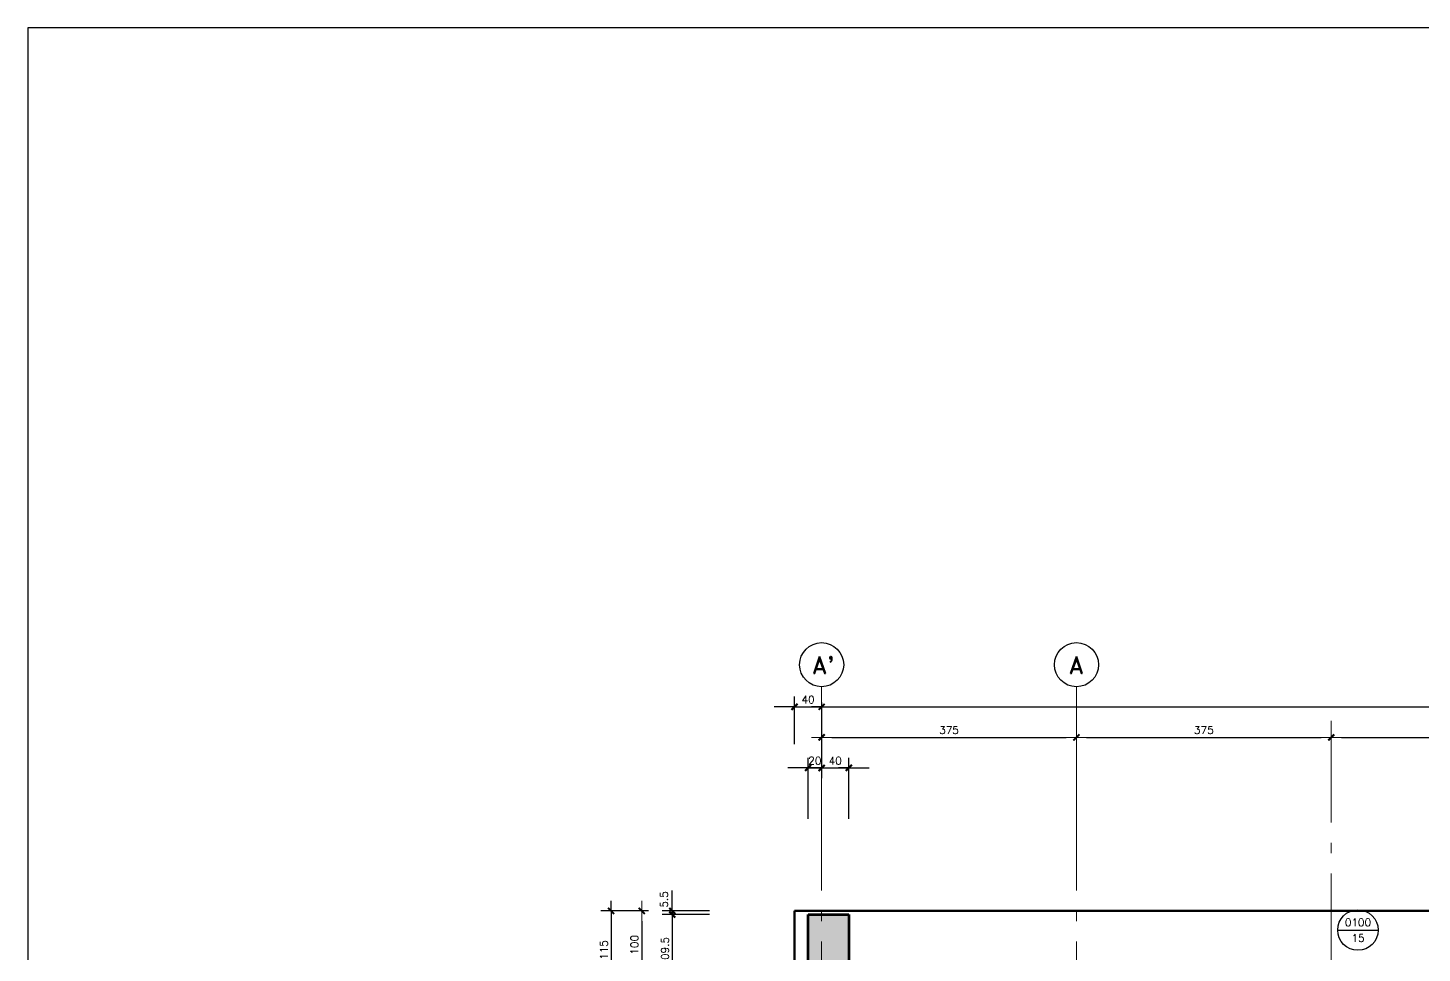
# Model space of a CAD drawing. Extents: x -58 to 5689, y 67 to 4123.
# Drawn here: x -58 to 1994, y 2761 to 4123 of the extents above; entities that cross this region are included whole.
import ezdxf
from ezdxf.enums import TextEntityAlignment as Align

# ---------------------------------------------------------------- set-up
doc = ezdxf.new("R2010")
doc.units = 0
doc.header["$LTSCALE"] = 30
doc.header["$MEASUREMENT"] = 0
doc.linetypes.add('EJES', pattern=[12.5, 10, -1, 0.5, -1])
doc.layers.get('0').update_dxf_attribs({"linetype": 'CONTINUOUS'})
for name, color, linetype in [('RLA-FORMATO', 7, 'CONTINUOUS'), ('RLE-COTAS1', 2, 'CONTINUOUS'), ('RLE-LOSAS', 3, 'CONTINUOUS')]:
    doc.layers.add(name, color=color, linetype=linetype)
for name, color, linetype, lineweight in [('RLE-COTAS', 2, 'CONTINUOUS', 9), ('RLE-EJE', 3, 'CONTINUOUS', 25), ('RLE-EJES', 1, 'EJES', 15), ('RLE-LOSA', 90, 'CONTINUOUS', 15), ('RLE-MURO', 170, 'CONTINUOUS', 25), ('RLE-SOLID', 252, 'CONTINUOUS', 15)]:
    doc.layers.add(name, color=color, linetype=linetype, lineweight=lineweight)
doc.styles.add('ROMAND', font='romand', dxfattribs={"height": 31.5})
doc.styles.add('ROMANS', font='romans.shx', dxfattribs={"height": 11.25})
doc.dimstyles.new('ING-50', dxfattribs={"dimscale": 50, "dimtxt": 0.27, "dimasz": 0.3, "dimexe": 0, "dimexo": 0, "dimgap": 0.1, "dimtad": 1, "dimdec": 1, "dimzin": 12, "dimdsep": 46, "dimtxsty": 'ROMANS', "dimblk": 'TICK1', "dimblk1": 'TICK1', "dimblk2": 'TICK1', "dimcen": 0.09, "dimclrd": 2, "dimclre": 1, "dimclrt": 3, "dimadec": 0, "dimazin": 0, "dimtfac": 1, "dimtdec": 0, "dimtix": 1, "dimtmove": 2, "dimatfit": 3, "dimldrblk": 'TICK1', "dimfxl": 0, "dimfxlon": 1, "dimtolj": 1, "dimtzin": 0, "dimarcsym": 0})

# ---------------------------------------------------------------- blocks, each defined once
blk = doc.blocks.new('TICK1')
at = {"color": 2}
for points in [[(0, 0), (-1, 0)], [(0, 0), (1, 0)]]:
    blk.add_lwpolyline(points, dxfattribs=at)
at = {"color": 2, "const_width": 0.2}
blk.add_lwpolyline([(-0.3, -0.3), (0.3, 0.3)], dxfattribs=at)
blk = doc.blocks.new('*D43')
at = {"layer": 'RLE-COTAS', "color": 2, "lineweight": -2, "transparency": 16777216}
blk.add_line((1125.2, 3123.4), (4242.7, 3123.4), dxfattribs=at)
at = {"layer": 'RLE-COTAS', "color": 2, "lineweight": -2, "transparency": 16777216, "xscale": 15, "yscale": 15, "zscale": 15, "rotation": 180}
blk.add_blockref('TICK1', (1110.2, 3123.4), dxfattribs=at)
at = {"layer": 'RLE-COTAS', "color": 2, "lineweight": -2, "transparency": 16777216, "xscale": 15, "yscale": 15, "zscale": 15}
blk.add_blockref('TICK1', (4257.7, 3123.4), dxfattribs=at)
at = {"layer": 'RLE-COTAS', "color": 3, "transparency": 16777216, "insert": (2683.9, 3134), "char_height": 11.25, "width": 61.027, "attachment_point": 5, "style": 'ROMANS'}
blk.add_mtext('\\A1;3147.5', dxfattribs=at)
blk = doc.blocks.new('*D44')
at = {"layer": 'RLE-COTAS', "color": 2, "lineweight": -2, "transparency": 16777216}
blk.add_line((1125.2, 3078.4), (1470.2, 3078.4), dxfattribs=at)
at = {"layer": 'RLE-COTAS', "color": 2, "lineweight": -2, "transparency": 16777216, "xscale": 15, "yscale": 15, "zscale": 15, "rotation": 180}
blk.add_blockref('TICK1', (1110.2, 3078.4), dxfattribs=at)
at = {"layer": 'RLE-COTAS', "color": 2, "lineweight": -2, "transparency": 16777216, "xscale": 15, "yscale": 15, "zscale": 15}
blk.add_blockref('TICK1', (1485.2, 3078.4), dxfattribs=at)
at = {"layer": 'RLE-COTAS', "color": 3, "transparency": 16777216, "insert": (1297.7, 3089), "char_height": 11.25, "width": 33.226, "attachment_point": 5, "style": 'ROMANS'}
blk.add_mtext('\\A1;375', dxfattribs=at)
blk = doc.blocks.new('*D45')
at = {"layer": 'RLE-COTAS', "color": 2, "lineweight": -2, "transparency": 16777216}
blk.add_line((1500.2, 3078.4), (1845.2, 3078.4), dxfattribs=at)
at = {"layer": 'RLE-COTAS', "color": 2, "lineweight": -2, "transparency": 16777216, "xscale": 15, "yscale": 15, "zscale": 15, "rotation": 180}
blk.add_blockref('TICK1', (1485.2, 3078.4), dxfattribs=at)
at = {"layer": 'RLE-COTAS', "color": 2, "lineweight": -2, "transparency": 16777216, "xscale": 15, "yscale": 15, "zscale": 15}
blk.add_blockref('TICK1', (1860.2, 3078.4), dxfattribs=at)
at = {"layer": 'RLE-COTAS', "color": 3, "transparency": 16777216, "insert": (1672.7, 3089), "char_height": 11.25, "width": 33.226, "attachment_point": 5, "style": 'ROMANS'}
blk.add_mtext('\\A1;375', dxfattribs=at)
blk = doc.blocks.new('*D46')
at = {"layer": 'RLE-COTAS', "color": 2, "lineweight": -2, "transparency": 16777216}
blk.add_line((1875.2, 3078.4), (2220.2, 3078.4), dxfattribs=at)
at = {"layer": 'RLE-COTAS', "color": 2, "lineweight": -2, "transparency": 16777216, "xscale": 15, "yscale": 15, "zscale": 15, "rotation": 180}
blk.add_blockref('TICK1', (1860.2, 3078.4), dxfattribs=at)
at = {"layer": 'RLE-COTAS', "color": 2, "lineweight": -2, "transparency": 16777216, "xscale": 15, "yscale": 15, "zscale": 15}
blk.add_blockref('TICK1', (2235.2, 3078.4), dxfattribs=at)
at = {"layer": 'RLE-COTAS', "color": 3, "transparency": 16777216, "insert": (2047.7, 3089), "char_height": 11.25, "width": 33.226, "attachment_point": 5, "style": 'ROMANS'}
blk.add_mtext('\\A1;375', dxfattribs=at)
blk = doc.blocks.new('*D70')
at = {"layer": 'RLE-COTAS', "color": 2, "lineweight": -2, "transparency": 16777216}
blk.add_line((845.3, 2807.9), (845.3, 2737.9), dxfattribs=at)
at = {"layer": 'RLE-COTAS', "color": 2, "lineweight": -2, "transparency": 16777216, "xscale": 15, "yscale": 15, "zscale": 15}
for p, rotation in [((845.3, 2822.9), 90), ((845.3, 2722.9), 270)]:
    blk.add_blockref('TICK1', p, dxfattribs=dict(at, rotation=rotation))
at = {"layer": 'RLE-COTAS', "color": 3, "transparency": 16777216, "insert": (834.7, 2772.9), "char_height": 11.25, "width": 33.226, "attachment_point": 5, "rotation": 90, "style": 'ROMANS'}
blk.add_mtext('\\A1;100', dxfattribs=at)
blk = doc.blocks.new('*D29')
at = {"layer": 'RLE-COTAS1', "color": 1, "lineweight": -2, "transparency": 16777216}
for p, q in [((855.3, 2822.9), (785.3, 2822.9)), ((805.3, 2707.9), (785.3, 2707.9))]:
    blk.add_line(p, q, dxfattribs=at)
at = {"layer": 'RLE-COTAS1', "color": 2, "lineweight": -2, "transparency": 16777216}
blk.add_line((800.3, 2807.9), (800.3, 2722.9), dxfattribs=at)
at = {"layer": 'RLE-COTAS1', "color": 2, "lineweight": -2, "transparency": 16777216, "xscale": 15, "yscale": 15, "zscale": 15}
for p, rotation in [((800.3, 2822.9), 90), ((800.3, 2707.9), 270)]:
    blk.add_blockref('TICK1', p, dxfattribs=dict(at, rotation=rotation))
at = {"layer": 'RLE-COTAS1', "color": 3, "transparency": 16777216, "insert": (789.7, 2765.4), "char_height": 11.25, "width": 33.226, "attachment_point": 5, "rotation": 90, "style": 'ROMANS'}
blk.add_mtext('\\A1;115', dxfattribs=at)
blk = doc.blocks.new('*D32')
at = {"layer": 'RLE-COTAS1', "color": 2, "lineweight": -2, "transparency": 16777216}
for p, q in [((890.3, 2837.9), (890.3, 2852.9)), ((890.3, 2822.9), (890.3, 2817.4)), ((890.3, 2802.4), (890.3, 2787.4))]:
    blk.add_line(p, q, dxfattribs=at)
at = {"layer": 'RLE-COTAS1', "color": 1, "lineweight": -2, "transparency": 16777216}
for p, q in [((945.3, 2822.9), (875.3, 2822.9)), ((945.3, 2817.4), (875.3, 2817.4))]:
    blk.add_line(p, q, dxfattribs=at)
at = {"layer": 'RLE-COTAS1', "color": 2, "lineweight": -2, "transparency": 16777216, "xscale": 15, "yscale": 15, "zscale": 15}
for p, rotation in [((890.3, 2822.9), 270), ((890.3, 2817.4), 90)]:
    blk.add_blockref('TICK1', p, dxfattribs=dict(at, rotation=rotation))
at = {"layer": 'RLE-COTAS1', "color": 3, "transparency": 16777216, "insert": (872.7, 2827.7), "char_height": 11.25, "width": 27.801, "attachment_point": 1, "rotation": 90, "line_spacing_factor": 0.941778, "style": 'ROMANS'}
blk.add_mtext('\\A1;5.5', dxfattribs=at)
blk = doc.blocks.new('*D33')
at = {"layer": 'RLE-COTAS1', "color": 1, "lineweight": -2, "transparency": 16777216}
for p, q in [((945.3, 2817.4), (875.3, 2817.4)), ((896.8, 2707.9), (875.3, 2707.9))]:
    blk.add_line(p, q, dxfattribs=at)
at = {"layer": 'RLE-COTAS1', "color": 2, "lineweight": -2, "transparency": 16777216}
blk.add_line((890.3, 2802.4), (890.3, 2722.9), dxfattribs=at)
at = {"layer": 'RLE-COTAS1', "color": 2, "lineweight": -2, "transparency": 16777216, "xscale": 15, "yscale": 15, "zscale": 15}
for p, rotation in [((890.3, 2817.4), 90), ((890.3, 2707.9), 270)]:
    blk.add_blockref('TICK1', p, dxfattribs=dict(at, rotation=rotation))
at = {"layer": 'RLE-COTAS1', "color": 3, "transparency": 16777216, "insert": (879.7, 2762.7), "char_height": 11.25, "width": 49.952, "attachment_point": 5, "rotation": 90, "style": 'ROMANS'}
blk.add_mtext('\\A1;109.5', dxfattribs=at)
blk = doc.blocks.new('*D41')
at = {"layer": 'RLE-COTAS1', "color": 2, "lineweight": -2, "transparency": 16777216}
for p, q in [((1055.2, 3123.4), (1040.2, 3123.4)), ((1070.2, 3123.4), (1110.2, 3123.4)), ((1125.2, 3123.4), (1140.2, 3123.4))]:
    blk.add_line(p, q, dxfattribs=at)
at = {"layer": 'RLE-COTAS1', "color": 1, "lineweight": -2, "transparency": 16777216}
for p, q in [((1070.2, 3068.4), (1070.2, 3138.4)), ((1110.2, 3129.9), (1110.2, 3108.4))]:
    blk.add_line(p, q, dxfattribs=at)
at = {"layer": 'RLE-COTAS1', "color": 2, "lineweight": -2, "transparency": 16777216, "xscale": 15, "yscale": 15, "zscale": 15}
blk.add_blockref('TICK1', (1070.2, 3123.4), dxfattribs=at)
at = {"layer": 'RLE-COTAS1', "color": 2, "lineweight": -2, "transparency": 16777216, "xscale": 15, "yscale": 15, "zscale": 15, "rotation": 180}
blk.add_blockref('TICK1', (1110.2, 3123.4), dxfattribs=at)
at = {"layer": 'RLE-COTAS1', "color": 3, "transparency": 16777216, "insert": (1090.2, 3134), "char_height": 11.25, "width": 22.151, "attachment_point": 5, "style": 'ROMANS'}
blk.add_mtext('\\A1;40', dxfattribs=at)
blk = doc.blocks.new('*D13')
at = {"layer": 'RLE-COTAS1', "color": 1, "lineweight": -2, "transparency": 16777216}
for p, q in [((1110.2, 3108.4), (1110.2, 3018.4)), ((1090.2, 2958.4), (1090.2, 3048.4))]:
    blk.add_line(p, q, dxfattribs=at)
at = {"layer": 'RLE-COTAS1', "color": 2, "lineweight": -2, "transparency": 16777216}
for p, q in [((1075.2, 3033.4), (1060.2, 3033.4)), ((1090.2, 3033.4), (1110.2, 3033.4)), ((1125.2, 3033.4), (1140.2, 3033.4))]:
    blk.add_line(p, q, dxfattribs=at)
at = {"layer": 'RLE-COTAS1', "color": 2, "lineweight": -2, "transparency": 16777216, "xscale": 15, "yscale": 15, "zscale": 15}
blk.add_blockref('TICK1', (1090.2, 3033.4), dxfattribs=at)
at = {"layer": 'RLE-COTAS1', "color": 2, "lineweight": -2, "transparency": 16777216, "xscale": 15, "yscale": 15, "zscale": 15, "rotation": 180}
blk.add_blockref('TICK1', (1110.2, 3033.4), dxfattribs=at)
at = {"layer": 'RLE-COTAS1', "color": 3, "transparency": 16777216, "insert": (1100.2, 3044), "char_height": 11.25, "width": 22.151, "attachment_point": 5, "style": 'ROMANS'}
blk.add_mtext('\\A1;20', dxfattribs=at)
blk = doc.blocks.new('*D14')
at = {"layer": 'RLE-COTAS1', "color": 1, "lineweight": -2, "transparency": 16777216}
for p, q in [((1110.2, 3108.4), (1110.2, 3018.4)), ((1150.2, 2958.4), (1150.2, 3048.4))]:
    blk.add_line(p, q, dxfattribs=at)
at = {"layer": 'RLE-COTAS1', "color": 2, "lineweight": -2, "transparency": 16777216}
for p, q in [((1095.2, 3033.4), (1080.2, 3033.4)), ((1110.2, 3033.4), (1150.2, 3033.4)), ((1165.2, 3033.4), (1180.2, 3033.4))]:
    blk.add_line(p, q, dxfattribs=at)
at = {"layer": 'RLE-COTAS1', "color": 2, "lineweight": -2, "transparency": 16777216, "xscale": 15, "yscale": 15, "zscale": 15}
blk.add_blockref('TICK1', (1110.2, 3033.4), dxfattribs=at)
at = {"layer": 'RLE-COTAS1', "color": 2, "lineweight": -2, "transparency": 16777216, "xscale": 15, "yscale": 15, "zscale": 15, "rotation": 180}
blk.add_blockref('TICK1', (1150.2, 3033.4), dxfattribs=at)
at = {"layer": 'RLE-COTAS1', "color": 3, "transparency": 16777216, "insert": (1130.2, 3044), "char_height": 11.25, "width": 22.151, "attachment_point": 5, "style": 'ROMANS'}
blk.add_mtext('\\A1;40', dxfattribs=at)
blk = doc.blocks.new('losa-ne')
at = {"color": 5, "linetype": 'Continuous'}
blk.add_line((-29.8, 0), (29.7, 0), dxfattribs=at)
at = {"color": 3, "linetype": 'Continuous'}
blk.add_circle((0, 0), 29.8, dxfattribs=at)
at = {"color": 3, "linetype": 'Continuous', "style": 'ROMANS'}
for tag, p in [('N%%DL', (0, 5.6)), ('ESP', (0.2, -17.4))]:
    blk.add_attdef(tag, text='', height=11.2, dxfattribs=at).set_placement(p, align=Align.CENTER)

msp = doc.modelspace()

# ---------------------------------------------------------------- hatches: boundary and pattern name
at = {"layer": 'RLE-SOLID', "lineweight": 25}
msp.add_hatch(color=256, dxfattribs=at).paths.add_polyline_path([(1090.199, 2525.433), (1150.199, 2525.433), (1150.199, 2817.433), (1090.199, 2817.433)])

# ---------------------------------------------------------------- linework, layer by layer
at = {"layer": 'RLA-FORMATO', "color": 6, "linetype": 'Continuous'}
msp.add_lwpolyline([(-58.1, 4123.098), (-58.1, 68.098), (5686.9, 68.098), (5686.9, 4123.098)], close=True, dxfattribs=at)
at = {"layer": 'RLE-EJE'}
for centre in [(1110.199, 3185.433), (1485.199, 3185.433)]:
    msp.add_circle(centre, 32.5, dxfattribs=at)
at = {"layer": 'RLE-EJES', "linetype": 'EJES', "lineweight": 9}
for p, q in [((1110.199, 3152.933), (1110.199, 647.933)), ((1485.199, 3152.933), (1485.199, 647.933))]:
    msp.add_line(p, q, dxfattribs=at)
at = {"layer": 'RLE-EJES', "linetype": 'EJES'}
msp.add_line((1860.199, 702.933), (1860.199, 3102.933), dxfattribs=at)
at = {"layer": 'RLE-LOSA', "lineweight": 50}
for p, q in [((1070.199, 983.933), (1070.199, 2822.933)), ((1070.199, 2822.933), (4270.199, 2822.933))]:
    msp.add_line(p, q, dxfattribs=at)
at = {"layer": 'RLE-MURO', "lineweight": 70}
for p, q in [((1090.199, 2525.433), (1090.199, 2817.433)), ((1090.199, 2817.433), (1150.199, 2817.433)), ((1150.199, 2817.433), (1150.199, 2737.933))]:
    msp.add_line(p, q, dxfattribs=at)

# ---------------------------------------------------------------- block references
at = {"layer": 'RLE-LOSAS'}
msp.add_blockref('losa-ne', (1899.532, 2794.696), dxfattribs=at).add_auto_attribs({'N%%DL': '0100', 'ESP': '15'})

# ---------------------------------------------------------------- texts
at = {"layer": 'RLE-EJE', "color": 5, "lineweight": 9, "char_height": 25, "width": 1, "attachment_point": 1, "style": 'ROMAND'}
for s, insert in [("A'", (1096.48, 3197.319)), ('A', (1474.456, 3197.319))]:
    msp.add_mtext(s, dxfattribs=dict(at, insert=insert))

# ---------------------------------------------------------------- dimensions: what is measured, and where the dimension line sits
at = {"layer": 'RLE-COTAS'}
for base, p1, p2, picture, middle in [((4257.699, 3123.412), (1110.199, 3128.412), (4257.699, 3128.412), '*D43', (2683.949, 3134.037)), ((1485.199, 3078.412), (1110.199, 3083.412), (1485.199, 3083.412), '*D44', (1297.699, 3089.037)), ((1860.199, 3078.412), (1485.199, 3083.412), (1860.199, 3083.412), '*D45', (1672.699, 3089.037)), ((2235.199, 3078.412), (1860.199, 3083.412), (2235.199, 3083.412), '*D46', (2047.699, 3089.037))]:
    dim = msp.add_linear_dim(base=base, p1=p1, p2=p2, dimstyle='ING-50', override={"dimexe": 0, "dimexo": 0, "dimdec": 1, "dimfxl": 0, "dimfxlon": 1}, dxfattribs=at)
    dim.commit()
    dim.dimension.update_dxf_attribs({"geometry": picture, "text_midpoint": middle})
dim = msp.add_linear_dim(base=(845.291, 2722.933), p1=(850.291, 2822.933), p2=(850.291, 2722.933), angle=90, dimstyle='ING-50', override={"dimexe": 0, "dimexo": 0, "dimdec": 1, "dimfxl": 0, "dimfxlon": 1}, dxfattribs=at)
dim.commit()
dim.dimension.update_dxf_attribs({"geometry": '*D70', "text_midpoint": (834.666, 2772.933)})
at = {"layer": 'RLE-COTAS1'}
for base, p1, p2, override, picture, middle in [((1110.199, 3123.412), (1070.199, 3053.412), (1110.199, 3129.873), {"dimexe": 0.3, "dimexo": 0, "dimdec": 1, "dimfxl": 1.1, "dimfxlon": 1}, '*D41', (1090.199, 3134.037)), ((1110.199, 3033.412), (1090.199, 2958.412), (1110.199, 3108.412), {"dimexe": 0.3, "dimexo": 0, "dimdec": 2, "dimfxl": 1.5, "dimfxlon": 1}, '*D13', (1100.199, 3044.037)), ((1150.199, 3033.412), (1110.199, 3108.412), (1150.199, 2958.412), {"dimexe": 0.3, "dimexo": 0, "dimdec": 2, "dimfxl": 1.5, "dimfxlon": 1}, '*D14', (1130.199, 3044.037))]:
    dim = msp.add_linear_dim(base=base, p1=p1, p2=p2, dimstyle='ING-50', override=override, dxfattribs=at)
    dim.commit()
    dim.dimension.update_dxf_attribs({"geometry": picture, "text_midpoint": middle})
dim = msp.add_linear_dim(base=(890.291, 2817.433), p1=(960.291, 2822.933), p2=(960.291, 2817.433), angle=90, dimstyle='ING-50', override={"dimexe": 0.3, "dimexo": 0, "dimdec": 1, "dimfxl": 1.1, "dimfxlon": 1}, dxfattribs=at)
dim.commit()
dim.dimension.update_dxf_attribs({"geometry": '*D32', "text_midpoint": (880.212, 2841.616), "dimtype": 160, "text_rotation": 90})
for base, p1, p2, picture, middle in [((800.291, 2707.933), (944.928, 2822.933), (805.291, 2707.933), '*D29', (789.666, 2765.433)), ((890.291, 2707.933), (960.291, 2817.433), (896.753, 2707.933), '*D33', (879.666, 2762.683))]:
    dim = msp.add_linear_dim(base=base, p1=p1, p2=p2, angle=90, dimstyle='ING-50', override={"dimexe": 0.3, "dimexo": 0, "dimdec": 1, "dimfxl": 1.1, "dimfxlon": 1}, dxfattribs=at)
    dim.commit()
    dim.dimension.update_dxf_attribs({"geometry": picture, "text_midpoint": middle})

doc.saveas('drawing.dxf')
